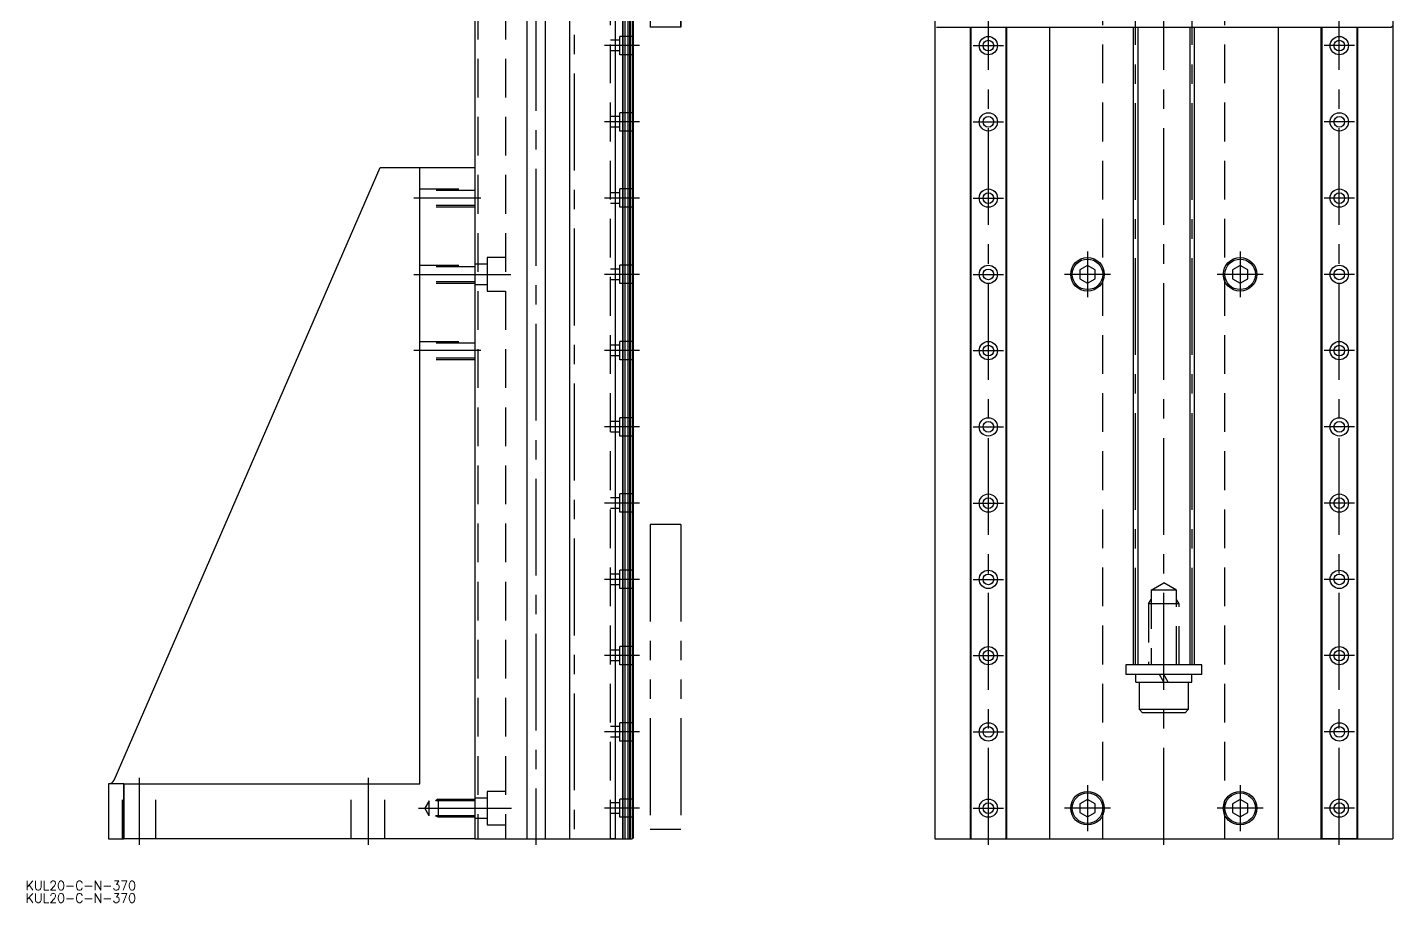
# Model space of a CAD drawing. Extents: x -27 to 423, y -21 to 683.
# Drawn here: x -26.7 to 420.8, y -21 to 266 of the extents above; entities that cross this region are included whole.
import ezdxf

# ---------------------------------------------------------------- set-up
doc = ezdxf.new("R2010")
doc.units = 0
for name, pattern in [('CENTER', [50.8, 31.75, -6.35, 6.35, -6.35]), ('DASHED', [19.05, 12.7, -6.35]), ('PHANTOM', [63.5, 31.75, -6.35, 6.35, -6.35, 6.35, -6.35])]:
    doc.linetypes.add(name, pattern=pattern)
doc.layers.get('0').update_dxf_attribs({"linetype": 'CONTINUOUS'})
doc.layers.add('CENTER', color=1, linetype='CENTER')
doc.styles.get("Standard").update_dxf_attribs({"font": 'txt.shx', "height": 3, "bigfont": 'bigfont.shx'})

msp = doc.modelspace()

# ---------------------------------------------------------------- linework, layer by layer
at = {"color": 7, "linetype": 'CONTINUOUS'}
for p, q in [((270.76, 380), (270.76, 0)), ((420.76, 380), (420.76, 0)), ((120, 370), (120, 0)), ((120, 370), (120, 0)), ((137, 370), (137, 0)), ((143, 370), (143, 0)), ((151, 370), (151, 0)), ((166, 370), (166, 0)), ((177.5, 366), (177.5, 266)), ((187.5, 366), (187.5, 266)), ((168.44, 0), (168.44, 269.05)), ((168.65, 0), (168.65, 269.05)), ((169.2, 0), (169.2, 269.05)), ((170.2, 0), (170.2, 269.05)), ((170.75, 0), (170.75, 269.05)), ((170.96, 0), (170.96, 269.05)), ((171.7, 0.2), (171.7, 269.05)), ((172, 0.5), (172, 269.05)), ((187.5, 266), (187.5, 271)), ((187.5, 266), (177.5, 266)), ((271.26, 266), (420.26, 266)), ((271.26, 266), (420.26, 266)), ((282.26, 266), (282.26, 0)), ((282.56, 266), (282.56, 0)), ((293.96, 266), (293.96, 0)), ((294.26, 266), (294.26, 0)), ((300.76, 266), (338.76, 266)), ((308.26, 266), (308.26, 0)), ((334.76, 266), (356.76, 266)), ((335.76, 266), (335.76, 57)), ((337.26, 266), (337.26, 57)), ((338.76, 266), (352.76, 266)), ((352.76, 266), (390.76, 266)), ((354.26, 266), (354.26, 57)), ((355.76, 57), (355.76, 266)), ((383.26, 266), (383.26, 0)), ((397.26, 266), (397.26, 0)), ((397.56, 266), (397.56, 0)), ((408.96, 266), (408.96, 0)), ((409.26, 266), (409.26, 0)), ((420.26, 266), (420.76, 266.5)), ((1.83, 19.2), (88.98, 220)), ((88.98, 220), (120, 220)), ((88.98, 220), (102, 220)), ((102, 18), (102, 220)), ((102, 220), (120, 220)), ((320.76, 187.89), (318.26, 186.44)), ((318.26, 186.44), (318.26, 183.56)), ((318.26, 183.56), (320.76, 182.11)), ((323.26, 186.44), (320.76, 187.89)), ((320.76, 182.11), (323.26, 183.56)), ((323.26, 183.56), (323.26, 186.44)), ((370.76, 187.89), (368.26, 186.44)), ((368.26, 186.44), (368.26, 183.56)), ((368.26, 183.56), (370.76, 182.11)), ((373.26, 186.44), (370.76, 187.89)), ((370.76, 182.11), (373.26, 183.56)), ((373.26, 183.56), (373.26, 186.44)), ((358.26, 57), (333.26, 57)), ((333.26, 57), (333.26, 53.8)), ((358.26, 53.8), (333.26, 53.8)), ((355.76, 57), (335.76, 57)), ((354.96, 53.8), (336.56, 53.8)), ((336.56, 51.3), (336.56, 53.8)), ((345.76, 51.3), (344.31, 53.8)), ((347.2, 51.3), (345.76, 53.8)), ((354.96, 51.3), (354.96, 53.8)), ((358.26, 53.8), (358.26, 57)), ((336.56, 51.3), (354.96, 51.3)), ((337.76, 42.3), (337.76, 51.3)), ((353.76, 51.3), (353.76, 42.3)), ((338.76, 41.3), (337.76, 42.3)), ((353.76, 42.3), (337.76, 42.3)), ((352.76, 41.3), (338.76, 41.3)), ((353.76, 42.3), (352.76, 41.3)), ((5, 18), (0, 18)), ((0, 18), (0, 0)), ((5, 18), (102, 18)), ((5, 0), (5, 18)), ((5, 18), (5, 0)), ((320.76, 12.89), (318.26, 11.44)), ((318.26, 11.44), (318.26, 8.56)), ((323.26, 11.44), (320.76, 12.89)), ((323.26, 8.56), (323.26, 11.44)), ((370.76, 12.89), (368.26, 11.44)), ((368.26, 11.44), (368.26, 8.56)), ((373.26, 11.44), (370.76, 12.89)), ((373.26, 8.56), (373.26, 11.44)), ((318.26, 8.56), (320.76, 7.11)), ((320.76, 7.11), (323.26, 8.56)), ((368.26, 8.56), (370.76, 7.11)), ((370.76, 7.11), (373.26, 8.56)), ((0, 0), (5, 0)), ((120, 0), (5, 0)), ((172, 0.5), (171.5, 0)), ((282.26, 0), (294.26, 0)), ((409.26, 0), (397.26, 0)), ((120, 0), (171.5, 0)), ((270.76, 0), (420.76, 0))]:
    msp.add_line(p, q, dxfattribs=at)
at = {"color": 3, "linetype": 'DASHED'}
for p, q in [((121, 370), (121, 0)), ((130, 370), (130, 0)), ((164.5, 0), (164.5, 370)), ((325.76, 0), (325.76, 370)), ((365.76, 0), (365.76, 370)), ((167.5, 261.75), (164.5, 261.75)), ((172, 263), (167.5, 263)), ((167.5, 257), (167.5, 263)), ((167.5, 258.25), (164.5, 258.25)), ((172, 257), (167.5, 257)), ((172, 238), (167.5, 238)), ((167.5, 232), (167.5, 238)), ((167.5, 236.75), (164.5, 236.75)), ((167.5, 233.25), (164.5, 233.25)), ((172, 232), (167.5, 232)), ((102, 213), (120, 213)), ((120, 212.46), (102, 212.46)), ((167.5, 211.75), (164.5, 211.75)), ((172, 213), (167.5, 213)), ((167.5, 207), (167.5, 213)), ((120, 207.54), (102, 207.54)), ((120, 207), (102, 207)), ((167.5, 208.25), (164.5, 208.25)), ((172, 207), (167.5, 207)), ((102, 188), (120, 188)), ((124, 188.3), (120, 188.3)), ((124, 190.5), (124, 181.7)), ((130, 190.5), (124, 190.5)), ((172, 188), (167.5, 188)), ((167.5, 182), (167.5, 188)), ((120, 187.46), (102, 187.46)), ((167.5, 186.75), (164.5, 186.75)), ((120, 182.54), (102, 182.54)), ((120, 182), (102, 182)), ((120, 181.7), (124, 181.7)), ((124, 181.7), (124, 179.5)), ((124, 179.5), (130, 179.5)), ((167.5, 183.25), (164.5, 183.25)), ((172, 182), (167.5, 182)), ((102, 163), (120, 163)), ((120, 162.46), (102, 162.46)), ((167.5, 161.75), (164.5, 161.75)), ((172, 163), (167.5, 163)), ((167.5, 157), (167.5, 163)), ((120, 157.54), (102, 157.54)), ((120, 157), (102, 157)), ((167.5, 158.25), (164.5, 158.25)), ((172, 157), (167.5, 157)), ((167.5, 136.75), (164.5, 136.75)), ((172, 138), (167.5, 138)), ((167.5, 132), (167.5, 138)), ((167.5, 133.25), (164.5, 133.25)), ((172, 132), (167.5, 132)), ((172, 113), (167.5, 113)), ((167.5, 107), (167.5, 113)), ((167.5, 111.75), (164.5, 111.75)), ((167.5, 108.25), (164.5, 108.25)), ((172, 107), (167.5, 107)), ((167.5, 86.75), (164.5, 86.75)), ((172, 88), (167.5, 88)), ((167.5, 82), (167.5, 88)), ((167.5, 83.25), (164.5, 83.25)), ((172, 82), (167.5, 82)), ((341.57, 81.5), (345.76, 83.92)), ((341.57, 81.5), (341.57, 57)), ((349.94, 81.5), (341.57, 81.5)), ((349.94, 81.5), (345.76, 83.92)), ((349.94, 57), (349.94, 81.5)), ((340.76, 77), (341.57, 78.41)), ((340.76, 77), (340.76, 57)), ((350.76, 77), (340.76, 77)), ((350.76, 77), (349.94, 78.41)), ((350.76, 57), (350.76, 77)), ((172, 63), (167.5, 63)), ((167.5, 57), (167.5, 63)), ((167.5, 61.75), (164.5, 61.75)), ((167.5, 58.25), (164.5, 58.25)), ((172, 57), (167.5, 57)), ((167.5, 36.75), (164.5, 36.75)), ((172, 38), (167.5, 38)), ((167.5, 32), (167.5, 38)), ((167.5, 33.25), (164.5, 33.25)), ((172, 32), (167.5, 32)), ((4.5, 0), (4.5, 18)), ((15.5, 0), (15.5, 18)), ((79.5, 0), (79.5, 18)), ((90.5, 0), (90.5, 18)), ((130, 15.5), (124, 15.5)), ((124, 15.5), (124, 6.7)), ((105, 12.46), (103.58, 10)), ((105, 7.54), (103.58, 10)), ((120, 12.46), (105, 12.46)), ((105, 7.54), (105, 12.46)), ((108, 13), (107.06, 12.46)), ((108, 13), (120, 13)), ((108, 13), (108, 7)), ((124, 13.3), (120, 13.3)), ((167.5, 11.75), (164.5, 11.75)), ((172, 13), (167.5, 13)), ((167.5, 7), (167.5, 13)), ((120, 7.54), (105, 7.54)), ((108, 7), (107.06, 7.54)), ((120, 7), (108, 7)), ((120, 6.7), (124, 6.7)), ((124, 6.7), (124, 4.5)), ((124, 4.5), (130, 4.5)), ((167.5, 8.25), (164.5, 8.25)), ((172, 7), (167.5, 7)), ((166, 0), (164.5, 0))]:
    msp.add_line(p, q, dxfattribs=at)
at = {"color": 3, "linetype": 'PHANTOM'}
for p, q in [((177.5, 103), (177.5, 3)), ((187.5, 103), (177.5, 103)), ((187.5, 103), (187.5, 8)), ((187.5, 103), (187.5, 3)), ((187.5, 3), (177.5, 3))]:
    msp.add_line(p, q, dxfattribs=at)
at = {"color": 7, "linetype": 'CONTINUOUS'}
for centre, radius in [((288.26, 260), 3), ((288.26, 260), 1.75), ((403.26, 260), 3), ((403.26, 260), 1.75), ((288.26, 235), 3), ((403.26, 235), 3), ((288.26, 235), 1.75), ((403.26, 235), 1.75), ((288.26, 210), 3), ((288.26, 210), 1.75), ((403.26, 210), 3), ((403.26, 210), 1.75), ((288.26, 185), 3), ((320.76, 185), 5.5), ((320.76, 185), 5), ((370.76, 185), 5.5), ((370.76, 185), 5), ((403.26, 185), 3), ((288.26, 185), 1.75), ((403.26, 185), 1.75), ((288.26, 160), 3), ((288.26, 160), 1.75), ((403.26, 160), 3), ((403.26, 160), 1.75), ((288.26, 135), 3), ((288.26, 135), 1.75), ((403.26, 135), 3), ((403.26, 135), 1.75), ((288.26, 110), 3), ((403.26, 110), 3), ((288.26, 110), 1.75), ((403.26, 110), 1.75), ((288.26, 85), 3), ((288.26, 85), 1.75), ((403.26, 85), 3), ((403.26, 85), 1.75), ((288.26, 60), 3), ((403.26, 60), 3), ((288.26, 60), 1.75), ((403.26, 60), 1.75), ((288.26, 35), 3), ((288.26, 35), 1.75), ((403.26, 35), 3), ((403.26, 35), 1.75), ((320.76, 10), 5.5), ((320.76, 10), 5), ((370.76, 10), 5.5), ((370.76, 10), 5), ((288.26, 10), 3), ((288.26, 10), 1.75), ((403.26, 10), 3), ((403.26, 10), 1.75)]:
    msp.add_circle(centre, radius, dxfattribs=at)
msp.add_arc((0, 20), 2, 270, 336.5392, dxfattribs=at)
at = {"layer": 'CENTER', "color": 1, "linetype": 'CENTER'}
for p, q in [((345.76, -2), (345.76, 503)), ((152.52, 454), (152.5, -2)), ((140, 372), (140, -2)), ((288.26, -2), (288.26, 372)), ((403.26, -2), (403.26, 372)), ((336.51, 57), (336.51, 370)), ((355.01, 57), (355.01, 370)), ((174, 260), (162.5, 260)), ((283.26, 260), (293.26, 260)), ((408.26, 260), (398.26, 260)), ((174, 235), (162.5, 235)), ((283.26, 235), (293.26, 235)), ((408.26, 235), (398.26, 235)), ((122, 210), (100, 210)), ((174, 210), (162.5, 210)), ((283.26, 210), (293.26, 210)), ((408.26, 210), (398.26, 210)), ((320.76, 192.5), (320.76, 177.5)), ((370.76, 192.5), (370.76, 177.5)), ((100, 185), (132, 185)), ((174, 185), (162.5, 185)), ((283.26, 185), (293.26, 185)), ((328.26, 185), (313.26, 185)), ((378.26, 185), (363.26, 185)), ((408.26, 185), (398.26, 185)), ((122, 160), (100, 160)), ((174, 160), (162.5, 160)), ((283.26, 160), (293.26, 160)), ((408.26, 160), (398.26, 160)), ((174, 135), (162.5, 135)), ((283.26, 135), (293.26, 135)), ((408.26, 135), (398.26, 135)), ((174, 110), (162.5, 110)), ((283.26, 110), (293.26, 110)), ((408.26, 110), (398.26, 110)), ((174, 85), (162.5, 85)), ((283.26, 85), (293.26, 85)), ((408.26, 85), (398.26, 85)), ((174, 60), (162.5, 60)), ((283.26, 60), (293.26, 60)), ((408.26, 60), (398.26, 60)), ((174, 35), (162.5, 35)), ((283.26, 35), (293.26, 35)), ((408.26, 35), (398.26, 35)), ((10, 20), (10, -2)), ((85, 20), (85, -2)), ((320.76, 17.5), (320.76, 2.5)), ((370.76, 17.5), (370.76, 2.5)), ((101.58, 10), (132, 10)), ((174, 10), (162.5, 10)), ((283.26, 10), (293.26, 10)), ((328.26, 10), (313.26, 10)), ((378.26, 10), (363.26, 10)), ((408.26, 10), (398.26, 10))]:
    msp.add_line(p, q, dxfattribs=at)

# ---------------------------------------------------------------- texts
at = {"color": 7, "linetype": 'CONTINUOUS'}
for p in [(-27.17, -16.86), (-27.17, -20.99)]:
    msp.add_text('KUL20-C-N-370', height=3, dxfattribs=at).set_placement(p)

doc.saveas('drawing.dxf')
